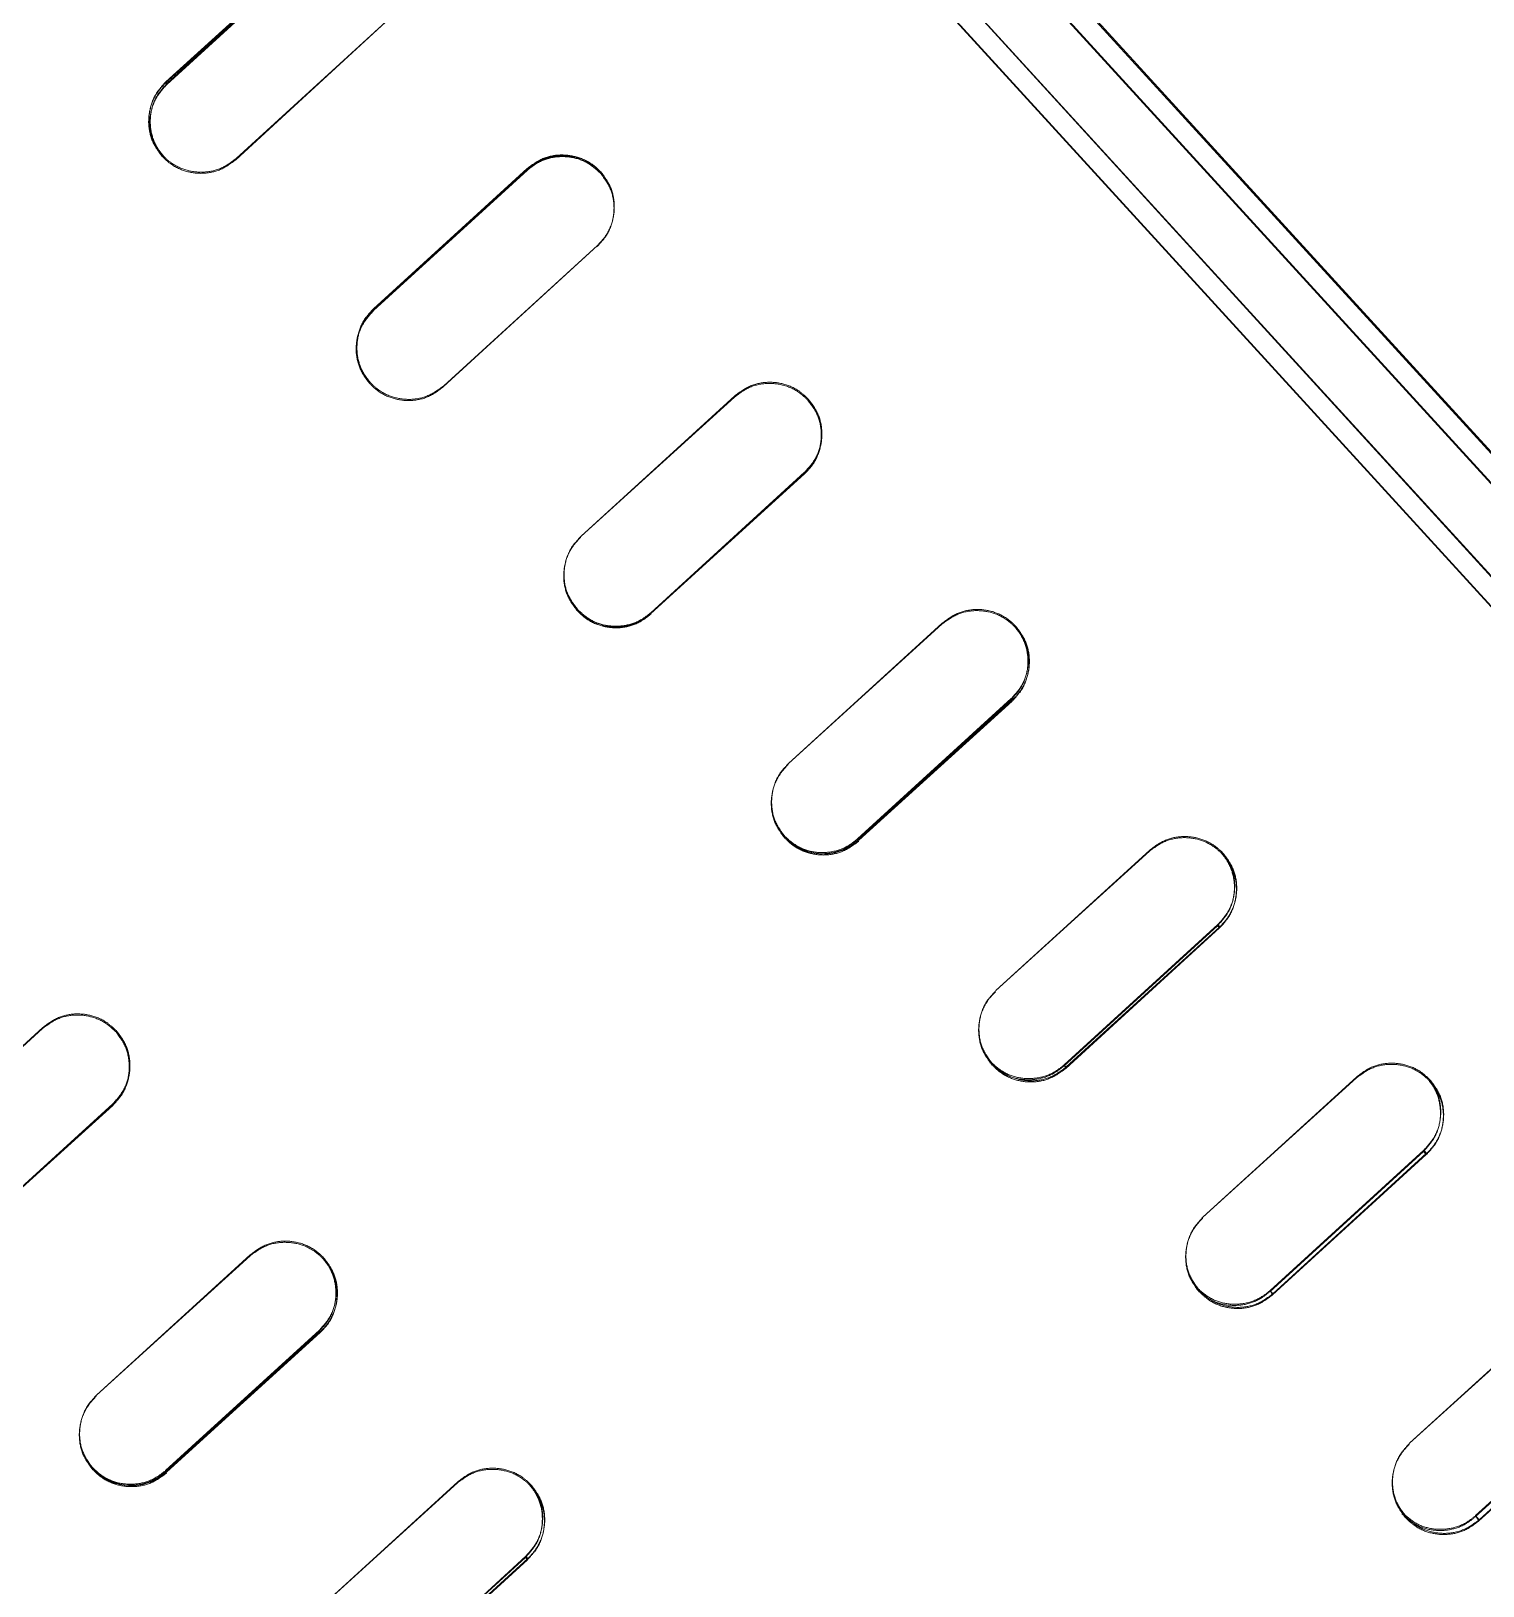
# Model space of a CAD drawing. Header units: millimetres. Extents: x -71377 to 516042, y -145869 to 441446.
# Drawn here: x 216752 to 216891.4, y 145968.7 to 146118 of the extents above; entities that cross this region are included whole.
import ezdxf

# ---------------------------------------------------------------- set-up
doc = ezdxf.new("R2010")
doc.units = ezdxf.units.MM
doc.header["$LTSCALE"] = 1000
doc.linetypes.add('IMPORT-DASHEDX2 _4_', pattern=[152.4, 101.6, -50.8])
doc.layers.add('05', color=5, linetype='IMPORT-DASHEDX2 _4_', lineweight=5)
doc.layers.add('조경라인_dwg', color=8, linetype='Continuous', lineweight=5)

# ---------------------------------------------------------------- blocks, each defined once
blk = doc.blocks.new('조경라인_dwg-6847807-지반층 배치도')
at = {"layer": '05'}
blk.add_line((216799.64, 146104.84), (216799.66, 146104.68), dxfattribs=at)
at = {"layer": '05', "flags": 128}
for points in [[(217040.32, 145915.25), (216527.3, 146477.12), (216527.16, 146477.21), (216526.97, 146477.25), (216526.74, 146477.24), (216526.47, 146477.16), (216526.17, 146477.04), (216525.86, 146476.86), (216525.55, 146476.65), (216525.25, 146476.39), (217039.21, 145913.65), (216525.29, 146476.51), (216525.59, 146476.76), (216525.89, 146476.97), (216526.2, 146477.15), (216526.5, 146477.28), (216526.77, 146477.35), (216527, 146477.36), (216527.2, 146477.32), (216527.34, 146477.23), (217040.36, 145915.36)], [(217021.71, 145923.92), (216533.07, 146458.94), (216532.79, 146458.66), (216532.54, 146458.38), (216532.34, 146458.09), (216532.18, 146457.81), (216532.08, 146457.55), (216532.04, 146457.32), (216532.06, 146457.13), (216532.14, 146456.99), (217019.92, 145922.92), (216532.17, 146457.1), (216532.09, 146457.24), (216532.07, 146457.43), (216532.12, 146457.66), (216532.22, 146457.92), (216532.37, 146458.2), (216532.58, 146458.49), (216532.82, 146458.78), (216533.1, 146459.05), (217021.67, 145923.81)], [(216779.81, 146126.42), (216765.04, 146112.93), (216764.91, 146113.07), (216779.84, 146126.53), (216765.07, 146113.04), (216764.95, 146113.18), (216779.72, 146126.67)], [(216771.65, 146105.69), (216786.45, 146119.29), (216771.68, 146105.8)], [(216799.66, 146104.68), (216784.89, 146091.19), (216784.84, 146091.24), (216799.69, 146104.79), (216784.92, 146091.31), (216784.87, 146091.36), (216799.64, 146104.84)], [(216791.58, 146083.86), (216806.39, 146097.46), (216791.62, 146083.97)], [(216819.55, 146082.89), (216804.81, 146069.52), (216819.58, 146083)], [(216811.55, 146062.13), (216826.29, 146075.51), (216826.26, 146075.55), (216811.49, 146062.06)], [(216811.52, 146062.02), (216811.52, 146062.17), (216826.29, 146075.66), (216826.32, 146075.62), (216811.55, 146062.13)], [(216839.48, 146061.06), (216824.75, 146047.69), (216839.51, 146061.17)], [(216831.48, 146040.31), (216846.22, 146053.68), (216846.11, 146053.81), (216831.34, 146040.32)], [(216831.45, 146040.2), (216831.37, 146040.43), (216846.14, 146053.92), (216846.25, 146053.79), (216831.48, 146040.31)], [(216859.4, 146039.25), (216844.66, 146025.87), (216859.43, 146039.36)], [(216851.17, 146018.61), (216865.94, 146032.09), (216866.13, 146031.88), (216851.36, 146018.39), (216851.2, 146018.72), (216865.97, 146032.2), (216866.16, 146031.99), (216851.39, 146018.5), (216851.2, 146018.72)], [(216753.09, 146022.21), (216738.35, 146008.83), (216753.12, 146022.32)], [(216879.29, 146017.47), (216864.55, 146004.1), (216879.32, 146017.58)], [(216745.02, 146001.38), (216759.79, 146014.86), (216759.83, 146014.82), (216745.06, 146001.49), (216759.83, 146014.97), (216759.86, 146014.94), (216745.09, 146001.45)], [(216870.96, 145996.93), (216885.73, 146010.41), (216886, 146010.11), (216871.23, 145996.63), (216870.99, 145997.04), (216885.76, 146010.53), (216886.03, 146010.23), (216871.26, 145996.74), (216870.99, 145997.04)], [(216773.02, 146000.38), (216758.28, 145987), (216773.05, 146000.49)], [(216899.13, 145995.74), (216884.39, 145982.37), (216899.16, 145995.85)], [(216765.02, 145979.62), (216779.76, 145993), (216779.64, 145993.12), (216764.87, 145979.64)], [(216764.99, 145979.51), (216764.91, 145979.75), (216779.68, 145993.23), (216779.79, 145993.11), (216765.02, 145979.62)], [(216890.7, 145975.3), (216905.47, 145988.79), (216905.82, 145988.4), (216891.05, 145974.92), (216890.73, 145975.42), (216905.5, 145988.9), (216905.86, 145988.52), (216891.09, 145975.03), (216890.73, 145975.42)], [(216792.94, 145978.56), (216778.2, 145965.19), (216792.97, 145978.67)]]:
    blk.add_lwpolyline(points, dxfattribs=at)
blk.add_lwpolyline([(216784.9, 145957.71), (216784.73, 145958.03), (216784.93, 145957.82), (216799.7, 145971.31), (216799.5, 145971.52), (216784.7, 145957.92), (216799.47, 145971.41), (216799.67, 145971.19)], close=True, dxfattribs=at)
at = {"layer": '05'}
for points, knots in [([(216764.59, 146106.01), (216764.25, 146106.46), (216763.58, 146107.36), (216763.2, 146109.05), (216763.38, 146110.74), (216764.01, 146112.13), (216764.66, 146112.8), (216764.91, 146113.07)], [0, 0, 0, 0, 0.21469, 0.429382, 0.644074, 0.858772, 1, 1, 1, 1]), ([(216764.62, 146106.12), (216764.28, 146106.57), (216763.61, 146107.48), (216763.24, 146109.16), (216763.41, 146110.85), (216764.05, 146112.24), (216764.69, 146112.91), (216764.95, 146113.18)], [0, 0, 0, 0, 0.21469, 0.429382, 0.644074, 0.858772, 1, 1, 1, 1]), ([(216765.04, 146112.93), (216764.66, 146112.51), (216763.9, 146111.67), (216763.38, 146110.03), (216763.4, 146108.33), (216763.9, 146106.89), (216764.48, 146106.16), (216764.71, 146105.87)], [0, 0, 0, 0, 0.214695, 0.429387, 0.644079, 0.858774, 1, 1, 1, 1]), ([(216765.07, 146113.04), (216764.69, 146112.62), (216763.94, 146111.78), (216763.41, 146110.14), (216763.43, 146108.44), (216763.93, 146107), (216764.52, 146106.27), (216764.75, 146105.98)], [0, 0, 0, 0, 0.214695, 0.429387, 0.644079, 0.858774, 1, 1, 1, 1]), ([(216771.65, 146105.69), (216771.2, 146105.35), (216770.29, 146104.67), (216768.61, 146104.3), (216766.92, 146104.47), (216765.53, 146105.11), (216764.86, 146105.75), (216764.59, 146106.01)], [0, 0, 0, 0, 0.214695, 0.429386, 0.644079, 0.858774, 1, 1, 1, 1]), ([(216771.68, 146105.8), (216771.23, 146105.46), (216770.33, 146104.79), (216768.64, 146104.41), (216766.95, 146104.59), (216765.56, 146105.22), (216764.89, 146105.86), (216764.62, 146106.12)], [0, 0, 0, 0, 0.214695, 0.429386, 0.644079, 0.858774, 1, 1, 1, 1]), ([(216799.61, 146104.73), (216800.06, 146105.07), (216800.97, 146105.74), (216802.66, 146106.12), (216804.35, 146105.94), (216805.74, 146105.31), (216806.41, 146104.66), (216806.67, 146104.41)], [0, 0, 0, 0, 0.214695, 0.429386, 0.644077, 0.858771, 1, 1, 1, 1]), ([(216799.64, 146104.84), (216800.1, 146105.18), (216801, 146105.86), (216802.69, 146106.23), (216804.38, 146106.05), (216805.77, 146105.42), (216806.44, 146104.78), (216806.71, 146104.52)], [0, 0, 0, 0, 0.214695, 0.429386, 0.644077, 0.858771, 1, 1, 1, 1]), ([(216806.72, 146104.36), (216806.3, 146104.74), (216805.46, 146105.49), (216803.81, 146106.02), (216802.11, 146106), (216800.67, 146105.49), (216799.94, 146104.91), (216799.66, 146104.68)], [0, 0, 0, 0, 0.214695, 0.429386, 0.64408, 0.858771, 1, 1, 1, 1]), ([(216806.75, 146104.47), (216806.33, 146104.85), (216805.49, 146105.6), (216803.84, 146106.13), (216802.15, 146106.11), (216800.7, 146105.6), (216799.98, 146105.02), (216799.69, 146104.79)], [0, 0, 0, 0, 0.214695, 0.429386, 0.64408, 0.858771, 1, 1, 1, 1]), ([(216806.67, 146104.41), (216807.01, 146103.96), (216807.69, 146103.05), (216808.06, 146101.36), (216807.89, 146099.67), (216807.25, 146098.28), (216806.61, 146097.61), (216806.35, 146097.34)], [0, 0, 0, 0, 0.214694, 0.429385, 0.644081, 0.858771, 1, 1, 1, 1]), ([(216806.71, 146104.52), (216807.04, 146104.07), (216807.72, 146103.16), (216808.09, 146101.48), (216807.92, 146099.78), (216807.29, 146098.39), (216806.64, 146097.72), (216806.39, 146097.46)], [0, 0, 0, 0, 0.214694, 0.429385, 0.644081, 0.858771, 1, 1, 1, 1]), ([(216784.52, 146084.18), (216784.18, 146084.63), (216783.51, 146085.54), (216783.13, 146087.22), (216783.31, 146088.91), (216783.94, 146090.31), (216784.59, 146090.98), (216784.84, 146091.24)], [0, 0, 0, 0, 0.214692, 0.429382, 0.644075, 0.858772, 1, 1, 1, 1]), ([(216784.55, 146084.29), (216784.21, 146084.74), (216783.54, 146085.65), (216783.16, 146087.34), (216783.34, 146089.03), (216783.97, 146090.42), (216784.62, 146091.09), (216784.87, 146091.36)], [0, 0, 0, 0, 0.214692, 0.429382, 0.644075, 0.858772, 1, 1, 1, 1]), ([(216784.89, 146091.19), (216784.51, 146090.77), (216783.75, 146089.94), (216783.23, 146088.29), (216783.25, 146086.59), (216783.75, 146085.15), (216784.33, 146084.42), (216784.57, 146084.13)], [0, 0, 0, 0, 0.214695, 0.429388, 0.64408, 0.858775, 1, 1, 1, 1]), ([(216784.92, 146091.31), (216784.54, 146090.89), (216783.78, 146090.05), (216783.26, 146088.4), (216783.28, 146086.7), (216783.78, 146085.26), (216784.37, 146084.53), (216784.6, 146084.24)], [0, 0, 0, 0, 0.214695, 0.429388, 0.64408, 0.858775, 1, 1, 1, 1]), ([(216791.62, 146083.97), (216791.16, 146083.63), (216790.26, 146082.96), (216788.57, 146082.58), (216786.88, 146082.76), (216785.49, 146083.39), (216784.82, 146084.04), (216784.55, 146084.29)], [0, 0, 0, 0, 0.214696, 0.429386, 0.64408, 0.858773, 1, 1, 1, 1]), ([(216819.58, 146083), (216820.03, 146083.34), (216820.94, 146084.02), (216822.63, 146084.39), (216824.32, 146084.22), (216825.71, 146083.58), (216826.38, 146082.94), (216826.64, 146082.68)], [0, 0, 0, 0, 0.214695, 0.429386, 0.644078, 0.858775, 1, 1, 1, 1]), ([(216791.58, 146083.86), (216791.13, 146083.52), (216790.23, 146082.84), (216788.54, 146082.47), (216786.85, 146082.65), (216785.46, 146083.28), (216784.79, 146083.92), (216784.52, 146084.18)], [0, 0, 0, 0, 0.214696, 0.429386, 0.64408, 0.858773, 1, 1, 1, 1]), ([(216819.55, 146082.89), (216820, 146083.23), (216820.91, 146083.91), (216822.59, 146084.28), (216824.28, 146084.11), (216825.68, 146083.47), (216826.35, 146082.83), (216826.61, 146082.57)], [0, 0, 0, 0, 0.214695, 0.429386, 0.644078, 0.858775, 1, 1, 1, 1]), ([(216826.26, 146075.55), (216826.63, 146075.97), (216827.39, 146076.81), (216827.92, 146078.45), (216827.9, 146080.15), (216827.39, 146081.59), (216826.81, 146082.32), (216826.58, 146082.61)], [0, 0, 0, 0, 0.214695, 0.429386, 0.644077, 0.858773, 1, 1, 1, 1]), ([(216826.29, 146075.66), (216826.67, 146076.08), (216827.42, 146076.92), (216827.95, 146078.57), (216827.93, 146080.26), (216827.42, 146081.71), (216826.84, 146082.43), (216826.61, 146082.72)], [0, 0, 0, 0, 0.214695, 0.429386, 0.644077, 0.858773, 1, 1, 1, 1]), ([(216826.61, 146082.57), (216826.95, 146082.12), (216827.63, 146081.22), (216828, 146079.53), (216827.83, 146077.84), (216827.19, 146076.45), (216826.55, 146075.78), (216826.29, 146075.51)], [0, 0, 0, 0, 0.214693, 0.429387, 0.644079, 0.858771, 1, 1, 1, 1]), ([(216826.64, 146082.68), (216826.98, 146082.23), (216827.66, 146081.33), (216828.03, 146079.64), (216827.86, 146077.95), (216827.22, 146076.56), (216826.58, 146075.89), (216826.32, 146075.62)], [0, 0, 0, 0, 0.214693, 0.429387, 0.644079, 0.858771, 1, 1, 1, 1]), ([(216804.46, 146062.34), (216804.12, 146062.8), (216803.44, 146063.7), (216803.07, 146065.39), (216803.24, 146067.08), (216803.88, 146068.47), (216804.52, 146069.14), (216804.78, 146069.41)], [0, 0, 0, 0, 0.214691, 0.429382, 0.644075, 0.858772, 1, 1, 1, 1]), ([(216804.49, 146062.46), (216804.15, 146062.91), (216803.48, 146063.81), (216803.1, 146065.5), (216803.28, 146067.19), (216803.91, 146068.58), (216804.56, 146069.25), (216804.81, 146069.52)], [0, 0, 0, 0, 0.214691, 0.429382, 0.644075, 0.858772, 1, 1, 1, 1]), ([(216804.42, 146062.38), (216804.84, 146062), (216805.68, 146061.25), (216807.33, 146060.72), (216809.03, 146060.74), (216810.47, 146061.25), (216811.2, 146061.83), (216811.49, 146062.06)], [0, 0, 0, 0, 0.21469, 0.429383, 0.644075, 0.858772, 1, 1, 1, 1]), ([(216804.46, 146062.49), (216804.88, 146062.12), (216805.71, 146061.36), (216807.36, 146060.84), (216809.06, 146060.86), (216810.5, 146061.36), (216811.23, 146061.94), (216811.52, 146062.17)], [0, 0, 0, 0, 0.21469, 0.429383, 0.644075, 0.858772, 1, 1, 1, 1]), ([(216811.52, 146062.02), (216811.07, 146061.68), (216810.17, 146061.01), (216808.48, 146060.63), (216806.79, 146060.81), (216805.4, 146061.44), (216804.73, 146062.09), (216804.46, 146062.34)], [0, 0, 0, 0, 0.214696, 0.429388, 0.64408, 0.858773, 1, 1, 1, 1]), ([(216811.55, 146062.13), (216811.1, 146061.8), (216810.2, 146061.12), (216808.51, 146060.75), (216806.82, 146060.92), (216805.43, 146061.55), (216804.76, 146062.2), (216804.49, 146062.46)], [0, 0, 0, 0, 0.214696, 0.429388, 0.64408, 0.858773, 1, 1, 1, 1]), ([(216839.48, 146061.06), (216839.94, 146061.4), (216840.84, 146062.08), (216842.53, 146062.45), (216844.22, 146062.28), (216845.61, 146061.64), (216846.28, 146061), (216846.55, 146060.74)], [0, 0, 0, 0, 0.214695, 0.429387, 0.644076, 0.858774, 1, 1, 1, 1]), ([(216839.51, 146061.17), (216839.97, 146061.51), (216840.87, 146062.19), (216842.56, 146062.56), (216844.25, 146062.39), (216845.64, 146061.75), (216846.31, 146061.11), (216846.58, 146060.85)], [0, 0, 0, 0, 0.214695, 0.429387, 0.644076, 0.858774, 1, 1, 1, 1]), ([(216846.11, 146053.81), (216846.48, 146054.23), (216847.24, 146055.07), (216847.77, 146056.71), (216847.75, 146058.41), (216847.24, 146059.85), (216846.66, 146060.58), (216846.43, 146060.87)], [0, 0, 0, 0, 0.214695, 0.429387, 0.644077, 0.858773, 1, 1, 1, 1]), ([(216846.14, 146053.92), (216846.52, 146054.34), (216847.27, 146055.18), (216847.8, 146056.82), (216847.78, 146058.52), (216847.27, 146059.96), (216846.69, 146060.69), (216846.46, 146060.98)], [0, 0, 0, 0, 0.214695, 0.429387, 0.644077, 0.858773, 1, 1, 1, 1]), ([(216846.55, 146060.74), (216846.88, 146060.29), (216847.56, 146059.39), (216847.93, 146057.7), (216847.76, 146056.01), (216847.12, 146054.62), (216846.48, 146053.95), (216846.22, 146053.68)], [0, 0, 0, 0, 0.214693, 0.429385, 0.64408, 0.858771, 1, 1, 1, 1]), ([(216846.58, 146060.85), (216846.91, 146060.4), (216847.59, 146059.5), (216847.96, 146057.81), (216847.79, 146056.12), (216847.15, 146054.73), (216846.51, 146054.06), (216846.25, 146053.79)], [0, 0, 0, 0, 0.214693, 0.429385, 0.64408, 0.858771, 1, 1, 1, 1]), ([(216824.39, 146040.51), (216824.05, 146040.97), (216823.38, 146041.87), (216823, 146043.56), (216823.18, 146045.25), (216823.81, 146046.64), (216824.46, 146047.31), (216824.71, 146047.58)], [0, 0, 0, 0, 0.214693, 0.429384, 0.644075, 0.858772, 1, 1, 1, 1]), ([(216824.42, 146040.63), (216824.08, 146041.08), (216823.41, 146041.98), (216823.04, 146043.67), (216823.21, 146045.36), (216823.84, 146046.75), (216824.49, 146047.42), (216824.75, 146047.69)], [0, 0, 0, 0, 0.214693, 0.429384, 0.644075, 0.858772, 1, 1, 1, 1]), ([(216824.28, 146040.64), (216824.7, 146040.26), (216825.54, 146039.51), (216827.18, 146038.98), (216828.88, 146039), (216830.32, 146039.51), (216831.05, 146040.09), (216831.34, 146040.32)], [0, 0, 0, 0, 0.21469, 0.429384, 0.644075, 0.858772, 1, 1, 1, 1]), ([(216824.31, 146040.75), (216824.73, 146040.37), (216825.57, 146039.62), (216827.21, 146039.09), (216828.91, 146039.12), (216830.35, 146039.62), (216831.08, 146040.2), (216831.37, 146040.43)], [0, 0, 0, 0, 0.21469, 0.429384, 0.644075, 0.858772, 1, 1, 1, 1]), ([(216831.45, 146040.2), (216831, 146039.86), (216830.09, 146039.18), (216828.41, 146038.81), (216826.72, 146038.98), (216825.33, 146039.61), (216824.66, 146040.26), (216824.39, 146040.51)], [0, 0, 0, 0, 0.214695, 0.429387, 0.64408, 0.858772, 1, 1, 1, 1]), ([(216831.48, 146040.31), (216831.03, 146039.97), (216830.13, 146039.29), (216828.44, 146038.92), (216826.75, 146039.09), (216825.36, 146039.73), (216824.69, 146040.37), (216824.42, 146040.63)], [0, 0, 0, 0, 0.214695, 0.429387, 0.64408, 0.858772, 1, 1, 1, 1]), ([(216859.4, 146039.25), (216859.85, 146039.59), (216860.76, 146040.26), (216862.44, 146040.64), (216864.13, 146040.47), (216865.52, 146039.83), (216866.19, 146039.19), (216866.46, 146038.93)], [0, 0, 0, 0, 0.214696, 0.429386, 0.644081, 0.858775, 1, 1, 1, 1]), ([(216859.43, 146039.36), (216859.88, 146039.7), (216860.79, 146040.37), (216862.48, 146040.75), (216864.16, 146040.58), (216865.55, 146039.94), (216866.22, 146039.3), (216866.49, 146039.05)], [0, 0, 0, 0, 0.214696, 0.429386, 0.644081, 0.858775, 1, 1, 1, 1]), ([(216865.94, 146032.09), (216866.31, 146032.51), (216867.07, 146033.35), (216867.6, 146035), (216867.58, 146036.69), (216867.07, 146038.13), (216866.49, 146038.86), (216866.26, 146039.15)], [0, 0, 0, 0, 0.214695, 0.429387, 0.644077, 0.858771, 1, 1, 1, 1]), ([(216865.97, 146032.2), (216866.34, 146032.62), (216867.1, 146033.46), (216867.63, 146035.11), (216867.61, 146036.8), (216867.11, 146038.24), (216866.53, 146038.97), (216866.3, 146039.26)], [0, 0, 0, 0, 0.214695, 0.429387, 0.644077, 0.858771, 1, 1, 1, 1]), ([(216866.46, 146038.93), (216866.79, 146038.48), (216867.47, 146037.58), (216867.84, 146035.89), (216867.66, 146034.21), (216867.03, 146032.82), (216866.38, 146032.14), (216866.13, 146031.88)], [0, 0, 0, 0, 0.214695, 0.429387, 0.64408, 0.858772, 1, 1, 1, 1]), ([(216866.49, 146039.05), (216866.83, 146038.59), (216867.5, 146037.69), (216867.87, 146036.01), (216867.7, 146034.32), (216867.06, 146032.93), (216866.42, 146032.26), (216866.16, 146031.99)], [0, 0, 0, 0, 0.214695, 0.429387, 0.64408, 0.858772, 1, 1, 1, 1]), ([(216844.3, 146018.71), (216843.97, 146019.16), (216843.29, 146020.06), (216842.92, 146021.75), (216843.09, 146023.44), (216843.73, 146024.82), (216844.37, 146025.5), (216844.63, 146025.76)], [0, 0, 0, 0, 0.214689, 0.42938, 0.644073, 0.858772, 1, 1, 1, 1]), ([(216844.33, 146018.82), (216844, 146019.27), (216843.32, 146020.17), (216842.95, 146021.86), (216843.13, 146023.55), (216843.76, 146024.94), (216844.41, 146025.61), (216844.66, 146025.87)], [0, 0, 0, 0, 0.214689, 0.42938, 0.644073, 0.858772, 1, 1, 1, 1]), ([(216753.09, 146022.21), (216753.54, 146022.55), (216754.44, 146023.22), (216756.13, 146023.6), (216757.82, 146023.42), (216759.21, 146022.79), (216759.88, 146022.14), (216760.15, 146021.89)], [0, 0, 0, 0, 0.214691, 0.429386, 0.644078, 0.858775, 1, 1, 1, 1]), ([(216753.12, 146022.32), (216753.57, 146022.66), (216754.48, 146023.33), (216756.16, 146023.71), (216757.85, 146023.53), (216759.24, 146022.9), (216759.92, 146022.25), (216760.18, 146022)], [0, 0, 0, 0, 0.214691, 0.429386, 0.644078, 0.858775, 1, 1, 1, 1]), ([(216759.79, 146014.86), (216760.17, 146015.28), (216760.93, 146016.12), (216761.45, 146017.77), (216761.43, 146019.47), (216760.93, 146020.91), (216760.35, 146021.64), (216760.12, 146021.93)], [0, 0, 0, 0, 0.214691, 0.429386, 0.644077, 0.858773, 1, 1, 1, 1]), ([(216759.83, 146014.97), (216760.2, 146015.39), (216760.96, 146016.23), (216761.48, 146017.88), (216761.46, 146019.58), (216760.96, 146021.02), (216760.38, 146021.75), (216760.15, 146022.04)], [0, 0, 0, 0, 0.214691, 0.429386, 0.644077, 0.858773, 1, 1, 1, 1]), ([(216760.15, 146021.89), (216760.49, 146021.43), (216761.16, 146020.53), (216761.54, 146018.84), (216761.36, 146017.15), (216760.73, 146015.76), (216760.08, 146015.09), (216759.83, 146014.82)], [0, 0, 0, 0, 0.214692, 0.429385, 0.644076, 0.858772, 1, 1, 1, 1]), ([(216760.18, 146022), (216760.52, 146021.55), (216761.2, 146020.64), (216761.57, 146018.95), (216761.4, 146017.26), (216760.76, 146015.87), (216760.12, 146015.2), (216759.86, 146014.94)], [0, 0, 0, 0, 0.214692, 0.429385, 0.644076, 0.858772, 1, 1, 1, 1]), ([(216844.11, 146018.92), (216844.53, 146018.54), (216845.37, 146017.79), (216847.01, 146017.26), (216848.71, 146017.29), (216850.15, 146017.79), (216850.88, 146018.37), (216851.17, 146018.61)], [0, 0, 0, 0, 0.214693, 0.429384, 0.644076, 0.858772, 1, 1, 1, 1]), ([(216844.14, 146019.03), (216844.56, 146018.65), (216845.4, 146017.9), (216847.04, 146017.38), (216848.74, 146017.4), (216850.18, 146017.9), (216850.91, 146018.49), (216851.2, 146018.72)], [0, 0, 0, 0, 0.214693, 0.429384, 0.644076, 0.858772, 1, 1, 1, 1]), ([(216851.36, 146018.39), (216850.91, 146018.05), (216850, 146017.38), (216848.32, 146017), (216846.63, 146017.18), (216845.24, 146017.81), (216844.57, 146018.45), (216844.3, 146018.71)], [0, 0, 0, 0, 0.214695, 0.429385, 0.644077, 0.858771, 1, 1, 1, 1]), ([(216851.39, 146018.5), (216850.94, 146018.17), (216850.03, 146017.49), (216848.35, 146017.11), (216846.66, 146017.29), (216845.27, 146017.92), (216844.6, 146018.56), (216844.33, 146018.82)], [0, 0, 0, 0, 0.214695, 0.429385, 0.644077, 0.858771, 1, 1, 1, 1]), ([(216879.29, 146017.47), (216879.74, 146017.81), (216880.64, 146018.48), (216882.33, 146018.86), (216884.02, 146018.69), (216885.4, 146018.06), (216886.07, 146017.42), (216886.34, 146017.16)], [0, 0, 0, 0, 0.214695, 0.429387, 0.64408, 0.858773, 1, 1, 1, 1]), ([(216879.32, 146017.58), (216879.77, 146017.92), (216880.67, 146018.6), (216882.36, 146018.97), (216884.05, 146018.8), (216885.43, 146018.17), (216886.1, 146017.53), (216886.37, 146017.27)], [0, 0, 0, 0, 0.214695, 0.429387, 0.64408, 0.858773, 1, 1, 1, 1]), ([(216885.73, 146010.41), (216886.11, 146010.83), (216886.86, 146011.67), (216887.39, 146013.32), (216887.37, 146015.01), (216886.87, 146016.45), (216886.29, 146017.17), (216886.06, 146017.46)], [0, 0, 0, 0, 0.214695, 0.429387, 0.644081, 0.858776, 1, 1, 1, 1]), ([(216885.76, 146010.53), (216886.14, 146010.94), (216886.89, 146011.78), (216887.42, 146013.43), (216887.4, 146015.12), (216886.9, 146016.56), (216886.32, 146017.29), (216886.1, 146017.57)], [0, 0, 0, 0, 0.214695, 0.429387, 0.644081, 0.858776, 1, 1, 1, 1]), ([(216886.34, 146017.16), (216886.67, 146016.71), (216887.35, 146015.81), (216887.72, 146014.13), (216887.54, 146012.44), (216886.9, 146011.05), (216886.26, 146010.38), (216886, 146010.11)], [0, 0, 0, 0, 0.214695, 0.429387, 0.644081, 0.858772, 1, 1, 1, 1]), ([(216886.37, 146017.27), (216886.7, 146016.82), (216887.38, 146015.92), (216887.75, 146014.24), (216887.57, 146012.55), (216886.93, 146011.16), (216886.29, 146010.49), (216886.03, 146010.23)], [0, 0, 0, 0, 0.214695, 0.429387, 0.644081, 0.858772, 1, 1, 1, 1]), ([(216864.18, 145996.93), (216863.85, 145997.38), (216863.17, 145998.29), (216862.8, 145999.97), (216862.98, 146001.66), (216863.62, 146003.05), (216864.26, 146003.72), (216864.52, 146003.98)], [0, 0, 0, 0, 0.214691, 0.429384, 0.644074, 0.858772, 1, 1, 1, 1]), ([(216864.21, 145997.05), (216863.88, 145997.5), (216863.2, 145998.4), (216862.83, 146000.08), (216863.01, 146001.77), (216863.65, 146003.16), (216864.29, 146003.83), (216864.55, 146004.1)], [0, 0, 0, 0, 0.214691, 0.429384, 0.644074, 0.858772, 1, 1, 1, 1]), ([(216773.02, 146000.38), (216773.47, 146000.71), (216774.38, 146001.39), (216776.06, 146001.76), (216777.76, 146001.59), (216779.14, 146000.96), (216779.82, 146000.31), (216780.08, 146000.06)], [0, 0, 0, 0, 0.214691, 0.429387, 0.644076, 0.858774, 1, 1, 1, 1]), ([(216773.05, 146000.49), (216773.5, 146000.83), (216774.41, 146001.5), (216776.1, 146001.88), (216777.79, 146001.7), (216779.18, 146001.07), (216779.85, 146000.42), (216780.11, 146000.17)], [0, 0, 0, 0, 0.214691, 0.429387, 0.644076, 0.858774, 1, 1, 1, 1]), ([(216779.64, 145993.12), (216780.02, 145993.54), (216780.78, 145994.38), (216781.3, 145996.03), (216781.28, 145997.73), (216780.78, 145999.17), (216780.2, 145999.89), (216779.97, 146000.18)], [0, 0, 0, 0, 0.214691, 0.429387, 0.644077, 0.858773, 1, 1, 1, 1]), ([(216779.68, 145993.23), (216780.05, 145993.65), (216780.81, 145994.49), (216781.34, 145996.14), (216781.32, 145997.84), (216780.81, 145999.28), (216780.23, 146000.01), (216780, 146000.29)], [0, 0, 0, 0, 0.214691, 0.429387, 0.644077, 0.858773, 1, 1, 1, 1]), ([(216780.08, 146000.06), (216780.42, 145999.61), (216781.1, 145998.7), (216781.47, 145997.01), (216781.29, 145995.32), (216780.66, 145993.93), (216780.01, 145993.26), (216779.76, 145993)], [0, 0, 0, 0, 0.214691, 0.429383, 0.644077, 0.858772, 1, 1, 1, 1]), ([(216780.11, 146000.17), (216780.45, 145999.72), (216781.13, 145998.81), (216781.5, 145997.13), (216781.33, 145995.44), (216780.69, 145994.05), (216780.05, 145993.37), (216779.79, 145993.11)], [0, 0, 0, 0, 0.214691, 0.429383, 0.644077, 0.858772, 1, 1, 1, 1]), ([(216863.91, 145997.23), (216864.33, 145996.86), (216865.16, 145996.1), (216866.81, 145995.58), (216868.5, 145995.61), (216869.94, 145996.12), (216870.67, 145996.7), (216870.96, 145996.93)], [0, 0, 0, 0, 0.214689, 0.429381, 0.644074, 0.858772, 1, 1, 1, 1]), ([(216863.94, 145997.34), (216864.36, 145996.97), (216865.2, 145996.22), (216866.84, 145995.7), (216868.53, 145995.72), (216869.97, 145996.23), (216870.7, 145996.81), (216870.99, 145997.04)], [0, 0, 0, 0, 0.214689, 0.429381, 0.644074, 0.858772, 1, 1, 1, 1]), ([(216871.23, 145996.63), (216870.78, 145996.29), (216869.87, 145995.61), (216868.19, 145995.24), (216866.5, 145995.41), (216865.12, 145996.04), (216864.45, 145996.68), (216864.18, 145996.93)], [0, 0, 0, 0, 0.214696, 0.429385, 0.644078, 0.858773, 1, 1, 1, 1]), ([(216871.26, 145996.74), (216870.81, 145996.4), (216869.91, 145995.73), (216868.22, 145995.35), (216866.53, 145995.52), (216865.15, 145996.15), (216864.48, 145996.79), (216864.21, 145997.05)], [0, 0, 0, 0, 0.214696, 0.429385, 0.644078, 0.858773, 1, 1, 1, 1]), ([(216757.93, 145979.83), (216757.59, 145980.28), (216756.91, 145981.19), (216756.54, 145982.87), (216756.72, 145984.56), (216757.35, 145985.95), (216758, 145986.62), (216758.25, 145986.89)], [0, 0, 0, 0, 0.214695, 0.429386, 0.644078, 0.858772, 1, 1, 1, 1]), ([(216757.96, 145979.94), (216757.62, 145980.39), (216756.95, 145981.3), (216756.57, 145982.98), (216756.75, 145984.67), (216757.38, 145986.06), (216758.03, 145986.74), (216758.28, 145987)], [0, 0, 0, 0, 0.214695, 0.429386, 0.644078, 0.858772, 1, 1, 1, 1]), ([(216884.01, 145975.21), (216883.68, 145975.66), (216883.01, 145976.56), (216882.64, 145978.24), (216882.82, 145979.93), (216883.46, 145981.32), (216884.1, 145981.99), (216884.36, 145982.25)], [0, 0, 0, 0, 0.21469, 0.429383, 0.644075, 0.858772, 1, 1, 1, 1]), ([(216884.05, 145975.33), (216883.71, 145975.78), (216883.04, 145976.67), (216882.67, 145978.36), (216882.85, 145980.04), (216883.49, 145981.43), (216884.13, 145982.1), (216884.39, 145982.37)], [0, 0, 0, 0, 0.21469, 0.429383, 0.644075, 0.858772, 1, 1, 1, 1]), ([(216757.81, 145979.95), (216758.23, 145979.58), (216759.07, 145978.82), (216760.72, 145978.3), (216762.42, 145978.32), (216763.86, 145978.82), (216764.59, 145979.41), (216764.87, 145979.64)], [0, 0, 0, 0, 0.214692, 0.429386, 0.644078, 0.858772, 1, 1, 1, 1]), ([(216757.85, 145980.07), (216758.26, 145979.69), (216759.1, 145978.93), (216760.75, 145978.41), (216762.45, 145978.43), (216763.89, 145978.94), (216764.62, 145979.52), (216764.91, 145979.75)], [0, 0, 0, 0, 0.214692, 0.429386, 0.644078, 0.858772, 1, 1, 1, 1]), ([(216764.99, 145979.51), (216764.54, 145979.17), (216763.63, 145978.5), (216761.94, 145978.12), (216760.25, 145978.3), (216758.87, 145978.93), (216758.19, 145979.57), (216757.93, 145979.83)], [0, 0, 0, 0, 0.214695, 0.429387, 0.644082, 0.858772, 1, 1, 1, 1]), ([(216765.02, 145979.62), (216764.57, 145979.28), (216763.66, 145978.61), (216761.98, 145978.23), (216760.29, 145978.41), (216758.9, 145979.04), (216758.23, 145979.68), (216757.96, 145979.94)], [0, 0, 0, 0, 0.214695, 0.429387, 0.644082, 0.858772, 1, 1, 1, 1]), ([(216792.94, 145978.56), (216793.39, 145978.9), (216794.29, 145979.58), (216795.98, 145979.95), (216797.67, 145979.78), (216799.06, 145979.15), (216799.73, 145978.5), (216799.99, 145978.25)], [0, 0, 0, 0, 0.214692, 0.429386, 0.644081, 0.858775, 1, 1, 1, 1]), ([(216792.97, 145978.67), (216793.42, 145979.01), (216794.33, 145979.69), (216796.01, 145980.06), (216797.7, 145979.89), (216799.09, 145979.26), (216799.76, 145978.62), (216800.03, 145978.36)], [0, 0, 0, 0, 0.214692, 0.429386, 0.644081, 0.858775, 1, 1, 1, 1]), ([(216799.47, 145971.41), (216799.85, 145971.83), (216800.61, 145972.66), (216801.13, 145974.31), (216801.11, 145976.01), (216800.61, 145977.45), (216800.03, 145978.17), (216799.8, 145978.46)], [0, 0, 0, 0, 0.214691, 0.429386, 0.644077, 0.858771, 1, 1, 1, 1]), ([(216799.5, 145971.52), (216799.88, 145971.94), (216800.64, 145972.78), (216801.16, 145974.42), (216801.15, 145976.12), (216800.64, 145977.56), (216800.06, 145978.29), (216799.83, 145978.57)], [0, 0, 0, 0, 0.214691, 0.429386, 0.644077, 0.858771, 1, 1, 1, 1]), ([(216799.99, 145978.25), (216800.33, 145977.8), (216801.01, 145976.89), (216801.38, 145975.21), (216801.2, 145973.52), (216800.57, 145972.13), (216799.92, 145971.46), (216799.67, 145971.19)], [0, 0, 0, 0, 0.214694, 0.429386, 0.644077, 0.858772, 1, 1, 1, 1]), ([(216800.03, 145978.36), (216800.36, 145977.91), (216801.04, 145977.01), (216801.41, 145975.32), (216801.23, 145973.63), (216800.6, 145972.24), (216799.95, 145971.57), (216799.7, 145971.31)], [0, 0, 0, 0, 0.214694, 0.429386, 0.644077, 0.858772, 1, 1, 1, 1]), ([(216883.66, 145975.6), (216884.08, 145975.22), (216884.91, 145974.47), (216886.55, 145973.96), (216888.25, 145973.98), (216889.69, 145974.49), (216890.41, 145975.07), (216890.7, 145975.3)], [0, 0, 0, 0, 0.214692, 0.429381, 0.644075, 0.858772, 1, 1, 1, 1]), ([(216883.69, 145975.71), (216884.11, 145975.34), (216884.95, 145974.59), (216886.59, 145974.07), (216888.28, 145974.1), (216889.72, 145974.6), (216890.45, 145975.19), (216890.73, 145975.42)], [0, 0, 0, 0, 0.214692, 0.429381, 0.644075, 0.858772, 1, 1, 1, 1]), ([(216891.05, 145974.92), (216890.6, 145974.58), (216889.7, 145973.9), (216888.01, 145973.53), (216886.33, 145973.69), (216884.95, 145974.32), (216884.28, 145974.96), (216884.01, 145975.21)], [0, 0, 0, 0, 0.214695, 0.429385, 0.644077, 0.858774, 1, 1, 1, 1]), ([(216891.09, 145975.03), (216890.63, 145974.69), (216889.73, 145974.02), (216888.05, 145973.64), (216886.36, 145973.8), (216884.98, 145974.43), (216884.31, 145975.07), (216884.05, 145975.33)], [0, 0, 0, 0, 0.214695, 0.429385, 0.644077, 0.858774, 1, 1, 1, 1])]:
    blk.add_open_spline(points, degree=3, knots=knots, dxfattribs=at)

msp = doc.modelspace()

# ---------------------------------------------------------------- block references
at = {"layer": '조경라인_dwg', "rotation": 8.537736462515947e-07}
msp.add_blockref('조경라인_dwg-6847807-지반층 배치도', (0, 0), dxfattribs=at)

doc.saveas('drawing.dxf')
